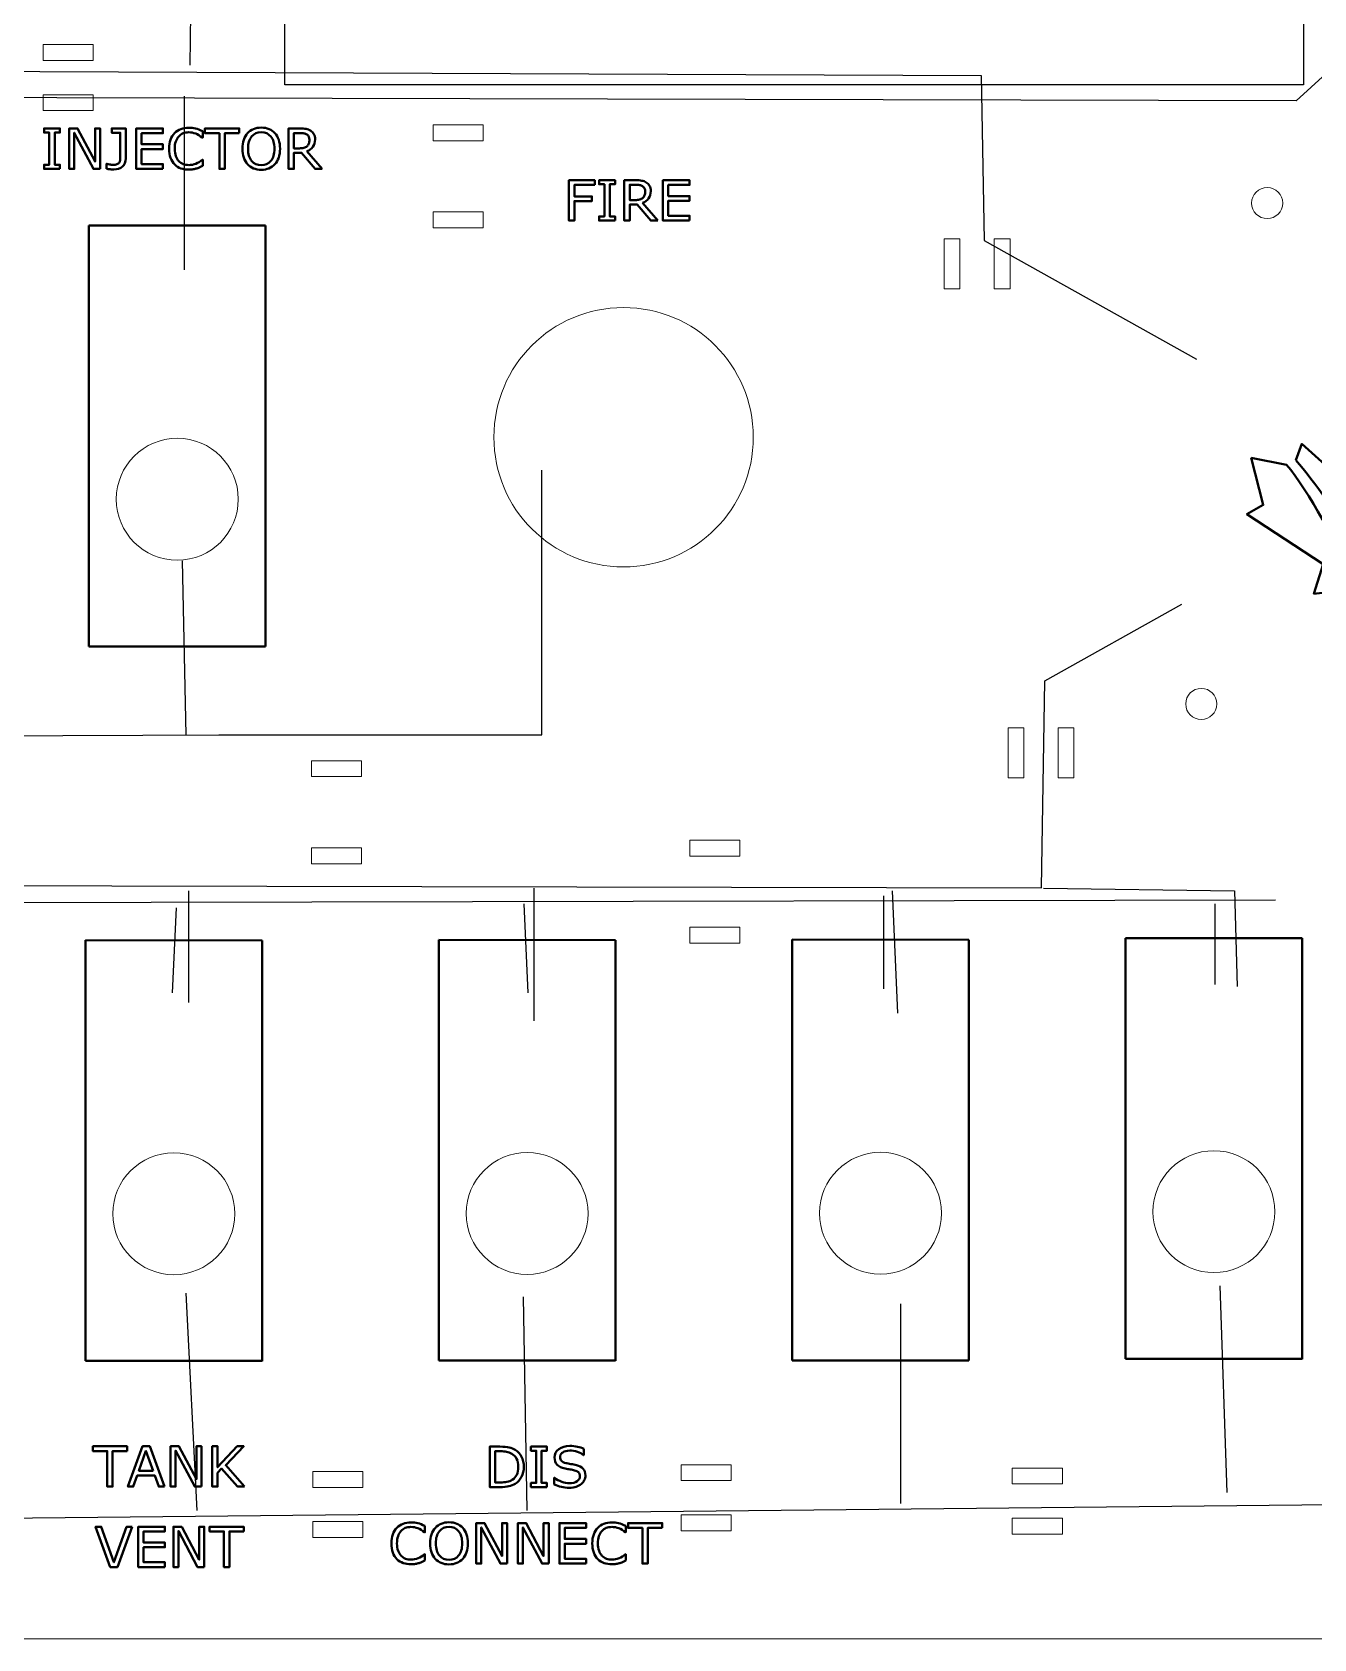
# Model space of a CAD drawing. Header units: inches. Extents: x 0.2 to 18.2, y 0.2 to 14.
# Drawn here: x 9.34 to 14.21, y 3.79 to 9.88 of the extents above; entities that cross this region are included whole.
import ezdxf

# ---------------------------------------------------------------- set-up
doc = ezdxf.new("R2010")
doc.units = ezdxf.units.IN
doc.header["$MEASUREMENT"] = 0
doc.layers.get('0').update_dxf_attribs({"lineweight": 0})
doc.layers.get('0').transparency = 0.37
for name, color, linetype, plot in [('Non Cut', 2, 'Continuous', False), ('Wire - Signal', 3, 'Continuous', False), ('Wire - V-', 5, 'Continuous', False), ('Wires - V+', 1, 'Continuous', False)]:
    doc.layers.add(name, color=color, linetype=linetype, plot=plot)
doc.layers.add('raster', color=7, linetype='Continuous', lineweight=40)
doc.layers.add('Strain Relief', color=7, linetype='Continuous', lineweight=0)

msp = doc.modelspace()

# ---------------------------------------------------------------- linework, layer by layer
msp.add_line((17.73968, 3.79), (6.73968, 3.79))
for centre, radius in [((14.02813, 9.23585), 0.059), ((11.58713, 8.34767), 0.492), ((9.89457, 8.1125), 0.23125), ((13.77813, 7.33585), 0.059), ((9.8814, 5.40243), 0.23125), ((11.2214, 5.40341), 0.23125), ((12.5614, 5.40439), 0.23125), ((13.82603, 5.4103), 0.23125)]:
    msp.add_circle(centre, radius)
at = {"layer": 'Non Cut'}
msp.add_lwpolyline([(10.30218, 12.04566), (14.16618, 12.04566), (14.16618, 9.68366), (10.30218, 9.68366)], close=True, dxfattribs=at)
at = {"layer": 'raster'}
for p, q in [((9.55957, 9.1505), (10.22957, 9.1505)), ((9.55957, 7.5545), (9.55957, 9.1505)), ((10.22957, 9.1505), (10.22957, 7.5545)), ((10.22957, 7.5545), (9.55957, 7.5545)), ((9.5464, 4.84443), (9.5464, 6.44043)), ((10.2164, 6.43945), (10.2164, 4.84345)), ((10.8864, 4.84541), (10.8864, 6.44141)), ((11.5564, 6.44043), (11.5564, 4.84443)), ((12.2264, 4.84639), (12.2264, 6.44239)), ((12.8964, 6.44141), (12.8964, 4.84541)), ((13.49103, 4.8523), (13.49103, 6.4483)), ((14.16103, 6.44732), (14.16103, 4.85132)), ((10.2164, 4.84443), (9.5464, 4.84443)), ((11.5564, 4.84541), (10.8864, 4.84541)), ((12.8964, 4.84639), (12.2264, 4.84639)), ((14.16103, 4.8523), (13.49103, 4.8523))]:
    msp.add_line(p, q, dxfattribs=at)
at = {"layer": 'raster', "extrusion": (-1.79371e-19, -1.22465e-16, -1)}
for p, q in [((9.5464, 6.44043), (10.2164, 6.43945)), ((10.8864, 6.44141), (11.5564, 6.44043)), ((12.2264, 6.44239), (12.8964, 6.44141)), ((13.49103, 6.4483), (14.16103, 6.44732))]:
    msp.add_line(p, q, dxfattribs=at)
at = {"layer": 'raster', "color": 7}
for points in [[(9.44979, 9.36531), (9.38916, 9.36531), (9.38916, 9.38098), (9.40927, 9.38098), (9.40927, 9.50317), (9.38916, 9.50317), (9.38916, 9.51884), (9.44979, 9.51884), (9.44979, 9.50317), (9.42969, 9.50317), (9.42969, 9.38098), (9.44979, 9.38098)], [(9.60188, 9.36531), (9.57662, 9.36531), (9.50382, 9.50265), (9.50382, 9.36531), (9.48475, 9.36531), (9.48475, 9.51884), (9.5164, 9.51884), (9.58281, 9.39346), (9.58281, 9.51884), (9.60188, 9.51884)], [(9.83997, 9.36531), (9.73882, 9.36531), (9.73882, 9.51884), (9.83997, 9.51884), (9.83997, 9.50069), (9.75923, 9.50069), (9.75923, 9.45862), (9.83997, 9.45862), (9.83997, 9.44048), (9.75923, 9.44048), (9.75923, 9.38346), (9.83997, 9.38346)], [(10.12962, 9.50069), (10.07476, 9.50069), (10.07476, 9.36531), (10.05434, 9.36531), (10.05434, 9.50069), (9.99949, 9.50069), (9.99949, 9.51884), (10.12962, 9.51884)], [(10.2649, 9.50121), (10.2649, 9.50121)], [(10.39596, 9.47564), (10.39596, 9.47564)], [(10.26304, 9.44202), (10.26304, 9.44202)], [(11.47789, 9.30449), (11.40041, 9.30449), (11.40041, 9.26127), (11.46698, 9.26127), (11.46698, 9.24316), (11.40041, 9.24316), (11.40041, 9.16939), (11.38004, 9.16939), (11.38004, 9.3226), (11.47789, 9.3226)], [(11.55506, 9.16939), (11.49456, 9.16939), (11.49456, 9.18503), (11.51462, 9.18503), (11.51462, 9.30696), (11.49456, 9.30696), (11.49456, 9.3226), (11.55506, 9.3226), (11.55506, 9.30696), (11.535, 9.30696), (11.535, 9.18503), (11.55506, 9.18503)], [(11.66907, 9.27948), (11.66907, 9.27948)], [(11.8374, 9.16939), (11.73646, 9.16939), (11.73646, 9.3226), (11.8374, 9.3226), (11.8374, 9.30449), (11.75683, 9.30449), (11.75683, 9.26251), (11.8374, 9.26251), (11.8374, 9.2444), (11.75683, 9.2444), (11.75683, 9.1875), (11.8374, 9.1875)], [(9.70419, 4.50249), (9.64945, 4.50249), (9.64945, 4.36739), (9.62908, 4.36739), (9.62908, 4.50249), (9.57434, 4.50249), (9.57434, 4.5206), (9.70419, 4.5206)], [(9.84577, 4.36739), (9.82406, 4.36739), (9.80904, 4.41009), (9.74277, 4.41009), (9.72775, 4.36739), (9.70707, 4.36739), (9.76284, 4.5206), (9.79, 4.5206)], [(9.98591, 4.36739), (9.9607, 4.36739), (9.88806, 4.50445), (9.88806, 4.36739), (9.86902, 4.36739), (9.86902, 4.5206), (9.90061, 4.5206), (9.96687, 4.39548), (9.96687, 4.5206), (9.98591, 4.5206)], [(10.14982, 4.36739), (10.12337, 4.36739), (10.06277, 4.43561), (10.04754, 4.41935), (10.04754, 4.36739), (10.02717, 4.36739), (10.02717, 4.5206), (10.04754, 4.5206), (10.04754, 4.44065), (10.12193, 4.5206), (10.14663, 4.5206), (10.0782, 4.44858)], [(11.29631, 4.36582), (11.23581, 4.36582), (11.23581, 4.38146), (11.25588, 4.38146), (11.25588, 4.50338), (11.23581, 4.50338), (11.23581, 4.51902), (11.29631, 4.51902), (11.29631, 4.50338), (11.27625, 4.50338), (11.27625, 4.38146), (11.29631, 4.38146)], [(9.80276, 4.42758), (9.7759, 4.5028), (9.74895, 4.42758)], [(11.18786, 4.44258), (11.18786, 4.44258)], [(11.20916, 4.44227), (11.20916, 4.44227)], [(11.44252, 4.40955), (11.44252, 4.40955)], [(9.72323, 4.21543), (9.66746, 4.06222), (9.6403, 4.06222), (9.58453, 4.21543), (9.60634, 4.21543), (9.6544, 4.08064), (9.70245, 4.21543)], [(9.84742, 4.06222), (9.74648, 4.06222), (9.74648, 4.21543), (9.84742, 4.21543), (9.84742, 4.19732), (9.76686, 4.19732), (9.76686, 4.15534), (9.84742, 4.15534), (9.84742, 4.13723), (9.76686, 4.13723), (9.76686, 4.08033), (9.84742, 4.08033)], [(9.99672, 4.06222), (9.97151, 4.06222), (9.89887, 4.19928), (9.89887, 4.06222), (9.87983, 4.06222), (9.87983, 4.21543), (9.91142, 4.21543), (9.97769, 4.09031), (9.97769, 4.21543), (9.99672, 4.21543)], [(10.14674, 4.19732), (10.092, 4.19732), (10.092, 4.06222), (10.07163, 4.06222), (10.07163, 4.19732), (10.01689, 4.19732), (10.01689, 4.21543), (10.14674, 4.21543)], [(10.97691, 4.21138), (10.97691, 4.21138)], [(11.14545, 4.07577), (11.12024, 4.07577), (11.0476, 4.21282), (11.0476, 4.07577), (11.02857, 4.07577), (11.02857, 4.22897), (11.06015, 4.22897), (11.12642, 4.10386), (11.12642, 4.22897), (11.14545, 4.22897)], [(11.30309, 4.07577), (11.27788, 4.07577), (11.20523, 4.21282), (11.20523, 4.07577), (11.1862, 4.07577), (11.1862, 4.22897), (11.21779, 4.22897), (11.28405, 4.10386), (11.28405, 4.22897), (11.30309, 4.22897)], [(11.44477, 4.07577), (11.34383, 4.07577), (11.34383, 4.22897), (11.44477, 4.22897), (11.44477, 4.21086), (11.3642, 4.21086), (11.3642, 4.16888), (11.44477, 4.16888), (11.44477, 4.15078), (11.3642, 4.15078), (11.3642, 4.09388), (11.44477, 4.09388)], [(11.7338, 4.21086), (11.67906, 4.21086), (11.67906, 4.07577), (11.65868, 4.07577), (11.65868, 4.21086), (11.60395, 4.21086), (11.60395, 4.22897), (11.7338, 4.22897)], [(10.97506, 4.15232), (10.97506, 4.15232)]]:
    msp.add_lwpolyline(points, close=True, dxfattribs=at)
for points in [[(9.6786, 9.41295), (9.6786, 9.50255), (9.64612, 9.50255), (9.64612, 9.51884), (9.69902, 9.51884), (9.69902, 9.40521)], [(9.99103, 9.50812), (9.99103, 9.48389), (9.98949, 9.48389)], [(10.4437, 9.36531), (10.4172, 9.36531), (10.36585, 9.42635), (10.33708, 9.42635), (10.33708, 9.36531), (10.31666, 9.36531), (10.31666, 9.51884), (10.35966, 9.51884)], [(10.3611, 9.50131), (10.33708, 9.50131), (10.33708, 9.44336), (10.3577, 9.44336)], [(9.62663, 9.36613), (9.62663, 9.38521), (9.62777, 9.38521)], [(9.98959, 9.40037), (9.99103, 9.40037), (9.99103, 9.37644)], [(10.38595, 9.43243), (10.4437, 9.36531)], [(11.71671, 9.16939), (11.69026, 9.16939), (11.63902, 9.2303), (11.61031, 9.2303), (11.61031, 9.16939), (11.58994, 9.16939), (11.58994, 9.3226), (11.63285, 9.3226)], [(11.63429, 9.3051), (11.61031, 9.3051), (11.61031, 9.24728), (11.63089, 9.24728)], [(11.65909, 9.23637), (11.71671, 9.16939)], [(14.46067, 8.61857), (14.35837, 8.43472), (14.26048, 8.47734), (14.28621, 8.20934), (14.15906, 8.32219), (14.13625, 8.2602)], [(13.9677, 8.26959), (14.01336, 8.09116), (13.9512, 8.05597), (14.24092, 7.8668), (14.20496, 7.75371), (14.46068, 7.78445), (14.7164, 7.75371), (14.68044, 7.8668), (14.97017, 8.05597), (14.908, 8.09116), (14.95366, 8.26959), (14.81978, 8.24327)], [(14.10159, 8.24327), (13.9677, 8.26959), (13.9677, 8.26959)], [(11.11841, 4.36582), (11.07972, 4.36582), (11.07972, 4.51902), (11.118, 4.51902)], [(11.43635, 4.5111), (11.43635, 4.48702), (11.43491, 4.48702)], [(11.11923, 4.50153), (11.10009, 4.50153), (11.10009, 4.38331), (11.11923, 4.38331)], [(11.3244, 4.37528), (11.3244, 4.4008), (11.32584, 4.4008)], [(10.83369, 4.21827), (10.83369, 4.19409), (10.83214, 4.19409)], [(11.59551, 4.21827), (11.59551, 4.19409), (11.59396, 4.19409)], [(10.83225, 4.11075), (10.83369, 4.11075), (10.83369, 4.08688)], [(11.59407, 4.11075), (11.59551, 4.11075), (11.59551, 4.08688)]]:
    msp.add_lwpolyline(points, dxfattribs=at)
for points in [[(9.88452, 9.50111), (9.89105, 9.50778), (9.89892, 9.51286), (9.90813, 9.51637)], [(9.90813, 9.51637), (9.91741, 9.51987), (9.92769, 9.52163), (9.93896, 9.52163)], [(9.93896, 9.52163), (9.94721, 9.52163), (9.95542, 9.52063), (9.9636, 9.51864)], [(9.9636, 9.51864), (9.97185, 9.51664), (9.981, 9.51314), (9.99103, 9.50812)], [(10.16107, 9.50121), (10.16711, 9.50795), (10.17461, 9.5131), (10.18354, 9.51668)], [(10.18354, 9.51668), (10.19255, 9.52025), (10.20234, 9.52204), (10.21293, 9.52204)], [(10.21293, 9.52204), (10.22393, 9.52204), (10.23379, 9.52022), (10.24252, 9.51657)], [(10.24252, 9.51657), (10.25132, 9.513), (10.25878, 9.50788), (10.2649, 9.50121)], [(10.35966, 9.51884), (10.36894, 9.51884), (10.37667, 9.51822), (10.38286, 9.51699)], [(10.38286, 9.51699), (10.38905, 9.51582), (10.39462, 9.51369), (10.39957, 9.51059)], [(10.39957, 9.51059), (10.40513, 9.50709), (10.40946, 9.50265), (10.41256, 9.49729)], [(9.86369, 9.44192), (9.86369, 9.45457), (9.86547, 9.46588), (9.86905, 9.47584)], [(9.86905, 9.47584), (9.87262, 9.48581), (9.87778, 9.49423), (9.88452, 9.50111)], [(9.88885, 9.46914), (9.88624, 9.46131), (9.88493, 9.45223), (9.88493, 9.44192)], [(9.89998, 9.48873), (9.89524, 9.48358), (9.89153, 9.47705), (9.88885, 9.46914)], [(9.91658, 9.50039), (9.9104, 9.49791), (9.90486, 9.49403), (9.89998, 9.48873)], [(9.93762, 9.5042), (9.92985, 9.5042), (9.92284, 9.50293), (9.91658, 9.50039)], [(9.96433, 9.49935), (9.95601, 9.50259), (9.94711, 9.5042), (9.93762, 9.5042)], [(9.98949, 9.48389), (9.98103, 9.49097), (9.97264, 9.49612), (9.96433, 9.49935)], [(10.14168, 9.44202), (10.14168, 9.45453), (10.14333, 9.46574), (10.14663, 9.47564)], [(10.14663, 9.47564), (10.14993, 9.48561), (10.15474, 9.49413), (10.16107, 9.50121)], [(10.17622, 9.48812), (10.16736, 9.47732), (10.16292, 9.46196), (10.16292, 9.44202)], [(10.21303, 9.50441), (10.19743, 9.50441), (10.18516, 9.49898), (10.17622, 9.48812)], [(10.24964, 9.48812), (10.2407, 9.49898), (10.2285, 9.50441), (10.21303, 9.50441)], [(10.26304, 9.44202), (10.26304, 9.46196), (10.25858, 9.47732), (10.24964, 9.48812)], [(10.2649, 9.50121), (10.27116, 9.49434), (10.27593, 9.48592), (10.27923, 9.47595)], [(10.27923, 9.47595), (10.2826, 9.46598), (10.28429, 9.45467), (10.28429, 9.44202)], [(10.37544, 9.50008), (10.37138, 9.5009), (10.3666, 9.50131), (10.3611, 9.50131)], [(10.37461, 9.44501), (10.37942, 9.44618), (10.38351, 9.44831), (10.38688, 9.45141)], [(10.38595, 9.49595), (10.383, 9.49795), (10.37949, 9.49932), (10.37544, 9.50008)], [(10.39358, 9.48729), (10.39207, 9.49073), (10.38953, 9.49361), (10.38595, 9.49595)], [(10.40895, 9.44924), (10.40338, 9.44182), (10.39572, 9.43622), (10.38595, 9.43243)], [(10.38688, 9.45141), (10.38998, 9.45429), (10.39224, 9.45759), (10.39369, 9.46131)], [(10.39596, 9.47564), (10.39596, 9.48004), (10.39517, 9.48392), (10.39358, 9.48729)], [(10.39369, 9.46131), (10.3952, 9.46509), (10.39596, 9.46986), (10.39596, 9.47564)], [(10.4173, 9.47708), (10.4173, 9.46601), (10.41452, 9.45673), (10.40895, 9.44924)], [(10.41256, 9.49729), (10.41572, 9.492), (10.4173, 9.48526), (10.4173, 9.47708)], [(9.62777, 9.38521), (9.63058, 9.38425), (9.63406, 9.38325), (9.63818, 9.38222)], [(9.66592, 9.38284), (9.6697, 9.38428), (9.67248, 9.38634), (9.67427, 9.38902)], [(9.67427, 9.38902), (9.67613, 9.39177), (9.67729, 9.39514), (9.67778, 9.39913)], [(9.67778, 9.39913), (9.67833, 9.40312), (9.6786, 9.40772), (9.6786, 9.41295)], [(9.69902, 9.40521), (9.69902, 9.39174), (9.69489, 9.38136), (9.68664, 9.37407)], [(9.86926, 9.40676), (9.86554, 9.41686), (9.86369, 9.42858), (9.86369, 9.44192)], [(9.88472, 9.38191), (9.87812, 9.38844), (9.87297, 9.39672), (9.86926, 9.40676)], [(9.88493, 9.44192), (9.88493, 9.43113), (9.88637, 9.42185), (9.88926, 9.41408)], [(9.88926, 9.41408), (9.89222, 9.40631), (9.896, 9.39999), (9.9006, 9.39511)], [(9.9006, 9.39511), (9.90541, 9.39002), (9.91102, 9.38624), (9.91741, 9.38376)], [(9.93783, 9.38016), (9.94766, 9.38016), (9.95687, 9.38184), (9.96546, 9.38521)], [(9.96546, 9.38521), (9.97405, 9.38858), (9.9821, 9.39363), (9.98959, 9.40037)], [(10.14663, 9.4081), (10.14333, 9.418), (10.14168, 9.42931), (10.14168, 9.44202)], [(10.16096, 9.38304), (10.15478, 9.38985), (10.15, 9.3982), (10.14663, 9.4081)], [(10.16292, 9.44202), (10.16292, 9.42188), (10.16746, 9.40645), (10.17653, 9.39573)], [(10.17653, 9.39573), (10.18561, 9.38507), (10.19777, 9.37974), (10.21303, 9.37974)], [(10.21303, 9.37974), (10.22829, 9.37974), (10.24043, 9.38507), (10.24943, 9.39573)], [(10.24943, 9.39573), (10.25851, 9.40645), (10.26304, 9.42188), (10.26304, 9.44202)], [(10.27913, 9.408), (10.27576, 9.39803), (10.27102, 9.38971), (10.2649, 9.38304)], [(10.28429, 9.44202), (10.28429, 9.42938), (10.28257, 9.41803), (10.27913, 9.408)], [(10.3577, 9.44336), (10.36416, 9.44336), (10.3698, 9.44391), (10.37461, 9.44501)], [(9.64045, 9.36407), (9.63495, 9.36462), (9.63034, 9.36531), (9.62663, 9.36613)], [(9.63818, 9.38222), (9.6423, 9.38119), (9.64653, 9.38067), (9.65086, 9.38067)], [(9.65365, 9.36314), (9.65035, 9.36314), (9.64595, 9.36345), (9.64045, 9.36407)], [(9.65086, 9.38067), (9.65719, 9.38067), (9.66221, 9.38139), (9.66592, 9.38284)], [(9.68664, 9.37407), (9.67846, 9.36679), (9.66746, 9.36314), (9.65365, 9.36314)], [(9.90844, 9.36716), (9.89936, 9.37033), (9.89146, 9.37524), (9.88472, 9.38191)], [(9.93886, 9.36252), (9.92772, 9.36252), (9.91758, 9.36407), (9.90844, 9.36716)], [(9.91741, 9.38376), (9.92387, 9.38136), (9.93068, 9.38016), (9.93783, 9.38016)], [(9.95505, 9.36397), (9.95016, 9.363), (9.94477, 9.36252), (9.93886, 9.36252)], [(9.96876, 9.36727), (9.96457, 9.36596), (9.96, 9.36486), (9.95505, 9.36397)], [(9.98072, 9.3718), (9.9777, 9.37036), (9.97371, 9.36885), (9.96876, 9.36727)], [(9.99103, 9.37644), (9.98725, 9.37479), (9.98381, 9.37325), (9.98072, 9.3718)], [(10.18344, 9.36747), (10.17464, 9.37105), (10.16715, 9.37624), (10.16096, 9.38304)], [(10.21293, 9.36211), (10.20214, 9.36211), (10.19231, 9.3639), (10.18344, 9.36747)], [(10.24242, 9.36737), (10.23383, 9.36386), (10.224, 9.36211), (10.21293, 9.36211)], [(10.2649, 9.38304), (10.25858, 9.3761), (10.25108, 9.37088), (10.24242, 9.36737)], [(11.63285, 9.3226), (11.64211, 9.3226), (11.64982, 9.32198), (11.656, 9.32074)], [(11.64859, 9.30387), (11.64454, 9.30469), (11.63978, 9.3051), (11.63429, 9.3051)], [(11.65909, 9.29975), (11.65614, 9.30174), (11.65264, 9.30312), (11.64859, 9.30387)], [(11.656, 9.32074), (11.66217, 9.31958), (11.66773, 9.31745), (11.67267, 9.31436)], [(11.6667, 9.29111), (11.66519, 9.29454), (11.66265, 9.29742), (11.65909, 9.29975)], [(11.66001, 9.2553), (11.6631, 9.25818), (11.66536, 9.26148), (11.6668, 9.26518)], [(11.66907, 9.27948), (11.66907, 9.28387), (11.66828, 9.28775), (11.6667, 9.29111)], [(11.6668, 9.26518), (11.66831, 9.26895), (11.66907, 9.27372), (11.66907, 9.27948)], [(11.67267, 9.31436), (11.67822, 9.31087), (11.68254, 9.30644), (11.68563, 9.30109)], [(11.69036, 9.28092), (11.69036, 9.26988), (11.68759, 9.26062), (11.68203, 9.25314)], [(11.68563, 9.30109), (11.68879, 9.29581), (11.69036, 9.28909), (11.69036, 9.28092)], [(11.63089, 9.24728), (11.63734, 9.24728), (11.64297, 9.24783), (11.64777, 9.24892)], [(11.64777, 9.24892), (11.65257, 9.25009), (11.65665, 9.25222), (11.66001, 9.2553)], [(11.68203, 9.25314), (11.67647, 9.24573), (11.66883, 9.24014), (11.65909, 9.23637)], [(14.33214, 7.81213), (14.30488, 7.93203), (14.18359, 8.14417), (14.10159, 8.24327)], [(14.13625, 8.2602), (14.20814, 8.18008), (14.3074, 8.03837), (14.35013, 7.9545)], [(11.118, 4.51902), (11.13295, 4.51902), (11.14482, 4.51793), (11.1536, 4.51573)], [(11.1536, 4.51573), (11.16245, 4.51361), (11.16993, 4.51066), (11.17603, 4.50688)], [(11.34159, 4.50946), (11.35242, 4.51769), (11.36618, 4.5218), (11.38285, 4.5218)], [(11.38285, 4.5218), (11.39361, 4.5218), (11.40349, 4.52077), (11.41248, 4.51872)], [(11.41248, 4.51872), (11.42146, 4.51666), (11.42942, 4.51412), (11.43635, 4.5111)], [(11.14362, 4.49947), (11.13683, 4.50085), (11.1287, 4.50153), (11.11923, 4.50153)], [(11.16286, 4.49238), (11.15682, 4.49581), (11.15041, 4.49817), (11.14362, 4.49947)], [(11.18159, 4.47293), (11.1774, 4.48116), (11.17116, 4.48764), (11.16286, 4.49238)], [(11.17603, 4.50688), (11.18646, 4.50037), (11.19459, 4.49169), (11.20042, 4.48085)], [(11.18786, 4.44258), (11.18786, 4.45458), (11.18577, 4.4647), (11.18159, 4.47293)], [(11.20042, 4.48085), (11.20625, 4.47001), (11.20916, 4.45715), (11.20916, 4.44227)], [(11.32533, 4.47797), (11.32533, 4.4908), (11.33075, 4.50129), (11.34159, 4.50946)], [(11.3351, 4.4507), (11.32859, 4.4577), (11.32533, 4.46679), (11.32533, 4.47797)], [(11.36535, 4.43599), (11.35177, 4.43887), (11.34169, 4.44378), (11.3351, 4.4507)], [(11.3564, 4.49742), (11.34982, 4.49289), (11.34652, 4.48706), (11.34652, 4.47992)], [(11.34652, 4.47992), (11.34652, 4.47355), (11.34817, 4.46854), (11.35146, 4.4649)], [(11.35146, 4.4649), (11.35476, 4.46127), (11.36055, 4.45849), (11.36885, 4.45657)], [(11.38274, 4.50421), (11.37184, 4.50421), (11.36306, 4.50194), (11.3564, 4.49742)], [(11.36885, 4.45657), (11.37324, 4.45561), (11.37948, 4.45444), (11.38758, 4.45307)], [(11.41186, 4.49927), (11.40239, 4.50256), (11.39269, 4.50421), (11.38274, 4.50421)], [(11.38758, 4.45307), (11.39567, 4.4517), (11.40253, 4.45029), (11.40816, 4.44885)], [(11.40816, 4.44885), (11.41954, 4.44583), (11.42812, 4.44127), (11.43388, 4.43517)], [(11.43491, 4.48702), (11.42908, 4.49196), (11.4214, 4.49604), (11.41186, 4.49927)], [(11.14485, 4.38547), (11.15219, 4.38691), (11.15892, 4.38959), (11.16502, 4.39349)], [(11.16502, 4.39349), (11.17263, 4.39837), (11.17833, 4.40478), (11.1821, 4.41274)], [(11.2, 4.4044), (11.19397, 4.39308), (11.18591, 4.3843), (11.17582, 4.37806)], [(11.1821, 4.41274), (11.18594, 4.42069), (11.18786, 4.43064), (11.18786, 4.44258)], [(11.20916, 4.44227), (11.20916, 4.42834), (11.20611, 4.41572), (11.2, 4.4044)], [(11.32584, 4.4008), (11.33359, 4.39435), (11.34255, 4.38938), (11.3527, 4.38588)], [(11.38439, 4.43259), (11.37842, 4.43349), (11.37208, 4.43462), (11.36535, 4.43599)], [(11.40116, 4.4292), (11.39602, 4.43057), (11.39042, 4.4317), (11.38439, 4.43259)], [(11.41629, 4.42169), (11.41299, 4.42491), (11.40795, 4.42742), (11.40116, 4.4292)], [(11.41073, 4.38773), (11.41779, 4.39247), (11.42133, 4.39878), (11.42133, 4.40666)], [(11.42133, 4.40666), (11.42133, 4.41346), (11.41965, 4.41846), (11.41629, 4.42169)], [(11.4383, 4.39185), (11.43556, 4.38602), (11.43169, 4.38108), (11.42668, 4.37703)], [(11.43388, 4.43517), (11.43964, 4.42906), (11.44252, 4.42052), (11.44252, 4.40955)], [(11.44252, 4.40955), (11.44252, 4.40358), (11.44112, 4.39768), (11.4383, 4.39185)], [(11.15236, 4.3687), (11.14379, 4.36678), (11.13247, 4.36582), (11.11841, 4.36582)], [(11.11923, 4.38331), (11.12904, 4.38331), (11.13758, 4.38403), (11.14485, 4.38547)], [(11.17582, 4.37806), (11.16883, 4.37374), (11.16101, 4.37062), (11.15236, 4.3687)], [(11.35126, 4.36613), (11.34248, 4.36818), (11.33353, 4.37124), (11.3244, 4.37528)], [(11.3811, 4.36304), (11.37005, 4.36304), (11.36011, 4.36407), (11.35126, 4.36613)], [(11.3527, 4.38588), (11.36285, 4.38238), (11.37238, 4.38063), (11.3813, 4.38063)], [(11.40744, 4.36674), (11.40017, 4.36427), (11.39139, 4.36304), (11.3811, 4.36304)], [(11.3813, 4.38063), (11.39392, 4.38063), (11.40373, 4.383), (11.41073, 4.38773)], [(11.42668, 4.37703), (11.42119, 4.37264), (11.41478, 4.36921), (11.40744, 4.36674)], [(10.71196, 4.18607), (10.71553, 4.19601), (10.72068, 4.20442), (10.7274, 4.21128)], [(10.7274, 4.21128), (10.73392, 4.21793), (10.74177, 4.22301), (10.75096, 4.2265)], [(10.7594, 4.21056), (10.75322, 4.20809), (10.7477, 4.20421), (10.74283, 4.19893)], [(10.75096, 4.2265), (10.76022, 4.23), (10.77048, 4.23175), (10.78173, 4.23175)], [(10.78039, 4.21436), (10.77264, 4.21436), (10.76564, 4.21309), (10.7594, 4.21056)], [(10.80704, 4.20953), (10.79874, 4.21275), (10.78985, 4.21436), (10.78039, 4.21436)], [(10.78173, 4.23175), (10.78996, 4.23175), (10.79815, 4.23076), (10.80632, 4.22877)], [(10.80632, 4.22877), (10.81455, 4.22678), (10.82367, 4.22328), (10.83369, 4.21827)], [(10.83214, 4.19409), (10.82371, 4.20116), (10.81534, 4.2063), (10.80704, 4.20953)], [(10.8589, 4.18586), (10.86219, 4.19581), (10.86699, 4.20431), (10.8733, 4.21138)], [(10.8733, 4.21138), (10.87934, 4.2181), (10.88681, 4.22325), (10.89573, 4.22681)], [(10.92516, 4.21457), (10.90959, 4.21457), (10.89734, 4.20915), (10.88843, 4.19831)], [(10.89573, 4.22681), (10.90472, 4.23038), (10.91449, 4.23216), (10.92506, 4.23216)], [(10.92506, 4.23216), (10.93603, 4.23216), (10.94588, 4.23035), (10.95459, 4.22671)], [(10.96169, 4.19831), (10.95277, 4.20915), (10.94059, 4.21457), (10.92516, 4.21457)], [(10.95459, 4.22671), (10.96337, 4.22314), (10.97081, 4.21803), (10.97691, 4.21138)], [(10.97691, 4.21138), (10.98316, 4.20452), (10.98792, 4.19612), (10.99122, 4.18617)], [(11.47379, 4.18607), (11.47735, 4.19601), (11.4825, 4.20442), (11.48922, 4.21128)], [(11.48922, 4.21128), (11.49574, 4.21793), (11.50359, 4.22301), (11.51278, 4.2265)], [(11.52122, 4.21056), (11.51505, 4.20809), (11.50952, 4.20421), (11.50465, 4.19893)], [(11.51278, 4.2265), (11.52204, 4.23), (11.5323, 4.23175), (11.54355, 4.23175)], [(11.54221, 4.21436), (11.53446, 4.21436), (11.52746, 4.21309), (11.52122, 4.21056)], [(11.56886, 4.20953), (11.56056, 4.21275), (11.55168, 4.21436), (11.54221, 4.21436)], [(11.54355, 4.23175), (11.55178, 4.23175), (11.55998, 4.23076), (11.56814, 4.22877)], [(11.56814, 4.22877), (11.57637, 4.22678), (11.58549, 4.22328), (11.59551, 4.21827)], [(11.59396, 4.19409), (11.58553, 4.20116), (11.57716, 4.2063), (11.56886, 4.20953)], [(10.70661, 4.15222), (10.70661, 4.16484), (10.7084, 4.17612), (10.71196, 4.18607)], [(10.71217, 4.11713), (10.70847, 4.12721), (10.70661, 4.13891), (10.70661, 4.15222)], [(10.73172, 4.17938), (10.72911, 4.17156), (10.72781, 4.16251), (10.72781, 4.15222)], [(10.72781, 4.15222), (10.72781, 4.14145), (10.72925, 4.13219), (10.73213, 4.12443)], [(10.74283, 4.19893), (10.7381, 4.19378), (10.7344, 4.18727), (10.73172, 4.17938)], [(10.85396, 4.15232), (10.85396, 4.1648), (10.8556, 4.17598), (10.8589, 4.18586)], [(10.8589, 4.11847), (10.8556, 4.12834), (10.85396, 4.13963), (10.85396, 4.15232)], [(10.88843, 4.19831), (10.87958, 4.18754), (10.87515, 4.17221), (10.87515, 4.15232)], [(10.87515, 4.15232), (10.87515, 4.13222), (10.87968, 4.11682), (10.88874, 4.10612)], [(10.96148, 4.10612), (10.97054, 4.11682), (10.97506, 4.13222), (10.97506, 4.15232)], [(10.97506, 4.15232), (10.97506, 4.17221), (10.9706, 4.18754), (10.96169, 4.19831)], [(10.99626, 4.15232), (10.99626, 4.1397), (10.99454, 4.12838), (10.99111, 4.11836)], [(10.99122, 4.18617), (10.99458, 4.17622), (10.99626, 4.16494), (10.99626, 4.15232)], [(11.46843, 4.15222), (11.46843, 4.16484), (11.47022, 4.17612), (11.47379, 4.18607)], [(11.47399, 4.11713), (11.47029, 4.12721), (11.46843, 4.13891), (11.46843, 4.15222)], [(11.49354, 4.17938), (11.49093, 4.17156), (11.48963, 4.16251), (11.48963, 4.15222)], [(11.48963, 4.15222), (11.48963, 4.14145), (11.49107, 4.13219), (11.49395, 4.12443)], [(11.50465, 4.19893), (11.49992, 4.19378), (11.49622, 4.18727), (11.49354, 4.17938)], [(10.7276, 4.09233), (10.72102, 4.09885), (10.71587, 4.10711), (10.71217, 4.11713)], [(10.75127, 4.07762), (10.74222, 4.08077), (10.73433, 4.08568), (10.7276, 4.09233)], [(10.73213, 4.12443), (10.73508, 4.11668), (10.73885, 4.11037), (10.74345, 4.1055)], [(10.74345, 4.1055), (10.74825, 4.10043), (10.75384, 4.09665), (10.76022, 4.09418)], [(10.76022, 4.09418), (10.76667, 4.09178), (10.77346, 4.09058), (10.78059, 4.09058)], [(10.78059, 4.09058), (10.7904, 4.09058), (10.7996, 4.09226), (10.80817, 4.09562)], [(10.80817, 4.09562), (10.81674, 4.09899), (10.82477, 4.10403), (10.83225, 4.11075)], [(10.83369, 4.08688), (10.82991, 4.08523), (10.82648, 4.08369), (10.8234, 4.08225)], [(10.8732, 4.09346), (10.86702, 4.10025), (10.86226, 4.10859), (10.8589, 4.11847)], [(10.89563, 4.07793), (10.88685, 4.08149), (10.87937, 4.08667), (10.8732, 4.09346)], [(10.88874, 4.10612), (10.89779, 4.09549), (10.90993, 4.09017), (10.92516, 4.09017)], [(10.92516, 4.09017), (10.94039, 4.09017), (10.95249, 4.09549), (10.96148, 4.10612)], [(10.97691, 4.09346), (10.9706, 4.08654), (10.96313, 4.08132), (10.95448, 4.07782)], [(10.99111, 4.11836), (10.98775, 4.10842), (10.98302, 4.10012), (10.97691, 4.09346)], [(11.48943, 4.09233), (11.48284, 4.09885), (11.4777, 4.10711), (11.47399, 4.11713)], [(11.51309, 4.07762), (11.50404, 4.08077), (11.49615, 4.08568), (11.48943, 4.09233)], [(11.49395, 4.12443), (11.4969, 4.11668), (11.50067, 4.11037), (11.50527, 4.1055)], [(11.50527, 4.1055), (11.51007, 4.10043), (11.51566, 4.09665), (11.52204, 4.09418)], [(11.52204, 4.09418), (11.52849, 4.09178), (11.53528, 4.09058), (11.54241, 4.09058)], [(11.54241, 4.09058), (11.55222, 4.09058), (11.56142, 4.09226), (11.56999, 4.09562)], [(11.56999, 4.09562), (11.57856, 4.09899), (11.58659, 4.10403), (11.59407, 4.11075)], [(11.59551, 4.08688), (11.59174, 4.08523), (11.58831, 4.08369), (11.58522, 4.08225)], [(10.78162, 4.07299), (10.77051, 4.07299), (10.76039, 4.07453), (10.75127, 4.07762)], [(10.79778, 4.07443), (10.79291, 4.07347), (10.78752, 4.07299), (10.78162, 4.07299)], [(10.81146, 4.07772), (10.80728, 4.07642), (10.80272, 4.07532), (10.79778, 4.07443)], [(10.8234, 4.08225), (10.82038, 4.08081), (10.8164, 4.0793), (10.81146, 4.07772)], [(10.92506, 4.07258), (10.91429, 4.07258), (10.90448, 4.07436), (10.89563, 4.07793)], [(10.95448, 4.07782), (10.94591, 4.07433), (10.9361, 4.07258), (10.92506, 4.07258)], [(11.54344, 4.07299), (11.53233, 4.07299), (11.52221, 4.07453), (11.51309, 4.07762)], [(11.5596, 4.07443), (11.55473, 4.07347), (11.54934, 4.07299), (11.54344, 4.07299)], [(11.57328, 4.07772), (11.5691, 4.07642), (11.56454, 4.07532), (11.5596, 4.07443)], [(11.58522, 4.08225), (11.5822, 4.08081), (11.57822, 4.0793), (11.57328, 4.07772)]]:
    msp.add_open_spline(points, degree=3, dxfattribs=at)
at = {"layer": 'Strain Relief'}
for points in [[(9.57582, 9.77665), (9.57582, 9.83665), (9.38582, 9.83665), (9.38582, 9.77665)], [(9.57582, 9.58665), (9.57582, 9.64665), (9.38582, 9.64665), (9.38582, 9.58665)], [(11.05492, 9.47226), (11.05492, 9.53226), (10.86492, 9.53226), (10.86492, 9.47226)], [(11.05492, 9.14226), (11.05492, 9.20226), (10.86492, 9.20226), (10.86492, 9.14226)], [(12.80275, 8.91023), (12.86275, 8.91023), (12.86275, 9.10023), (12.80275, 9.10023)], [(12.99275, 8.91023), (13.05275, 8.91023), (13.05275, 9.10023), (12.99275, 9.10023)], [(13.04508, 7.0555), (13.10508, 7.0555), (13.10508, 7.2455), (13.04508, 7.2455)], [(13.23508, 7.0555), (13.29508, 7.0555), (13.29508, 7.2455), (13.23508, 7.2455)], [(10.59304, 7.06024), (10.59304, 7.12024), (10.40304, 7.12024), (10.40304, 7.06024)], [(10.59304, 6.73024), (10.59304, 6.79024), (10.40304, 6.79024), (10.40304, 6.73024)], [(12.02819, 6.75909), (12.02819, 6.81909), (11.83819, 6.81909), (11.83819, 6.75909)], [(12.02819, 6.42909), (12.02819, 6.48909), (11.83819, 6.48909), (11.83819, 6.42909)], [(11.99555, 4.39029), (11.99555, 4.45029), (11.80555, 4.45029), (11.80555, 4.39029)], [(10.59887, 4.36467), (10.59887, 4.42467), (10.40887, 4.42467), (10.40887, 4.36467)], [(13.25128, 4.37748), (13.25128, 4.43748), (13.06128, 4.43748), (13.06128, 4.37748)], [(10.59887, 4.17467), (10.59887, 4.23467), (10.40887, 4.23467), (10.40887, 4.17467)], [(11.99555, 4.20029), (11.99555, 4.26029), (11.80555, 4.26029), (11.80555, 4.20029)], [(13.25128, 4.18748), (13.25128, 4.24748), (13.06128, 4.24748), (13.06128, 4.18748)]]:
    msp.add_lwpolyline(points, close=True, dxfattribs=at)
at = {"layer": 'Wire - Signal'}
for points in [[(10.9022, 11.54798), (10.9022, 12.02803), (9.97082, 12.02803), (9.94171, 9.75872)], [(7.29041, 8.99876), (7.29041, 9.7435), (12.94333, 9.71985), (12.95515, 9.09333), (13.75933, 8.64412)], [(7.28198, 6.208), (7.29464, 6.65118), (13.17231, 6.63851), (13.18498, 7.42357), (13.70434, 7.71479)], [(9.93735, 6.62676), (9.93735, 6.20404)], [(11.24632, 6.63683), (11.24632, 6.13359)], [(12.60563, 6.62676), (12.62577, 6.16378)], [(13.17957, 6.63683), (13.90453, 6.62676), (13.9146, 6.26443)]]:
    msp.add_lwpolyline(points, dxfattribs=at)
at = {"layer": 'Wire - V-'}
for points in [[(10.05236, 7.21927), (11.27672, 7.21927), (11.27672, 8.22311)], [(9.92855, 7.21927), (9.91479, 7.87933)], [(6.38591, 7.28062), (6.40624, 5.18216), (6.40457, 4.63628), (6.75216, 4.22248), (14.53037, 4.30236), (14.59189, 5.47279)], [(6.39487, 7.20442), (6.73696, 7.20552), (10.06612, 7.21927)], [(13.87676, 4.34529), (13.84925, 5.12911)], [(9.96982, 4.27654), (9.92855, 5.1016)], [(11.22169, 4.27654), (11.20793, 5.08785)], [(12.63864, 4.30404), (12.63864, 5.06035)]]:
    msp.add_lwpolyline(points, dxfattribs=at)
at = {"layer": 'Wires - V+'}
for points in [[(17.04444, 11.80711), (16.71451, 11.80711), (16.73022, 10.81771), (16.27459, 10.4408), (15.0334, 10.4408), (14.13785, 9.62415), (6.82528, 9.64181), (6.4881, 9.1822), (6.4881, 7.94126), (6.4881, 6.86885), (6.74865, 6.57776), (14.05946, 6.59308)], [(9.92126, 9.64181), (9.92126, 8.98304)], [(12.57277, 6.6084), (12.57277, 6.25604)], [(9.89061, 6.56244), (9.87529, 6.24071)], [(11.2087, 6.57776), (11.22403, 6.24071)], [(13.82956, 6.57776), (13.82956, 6.27136)]]:
    msp.add_lwpolyline(points, dxfattribs=at)

doc.saveas('drawing.dxf')
